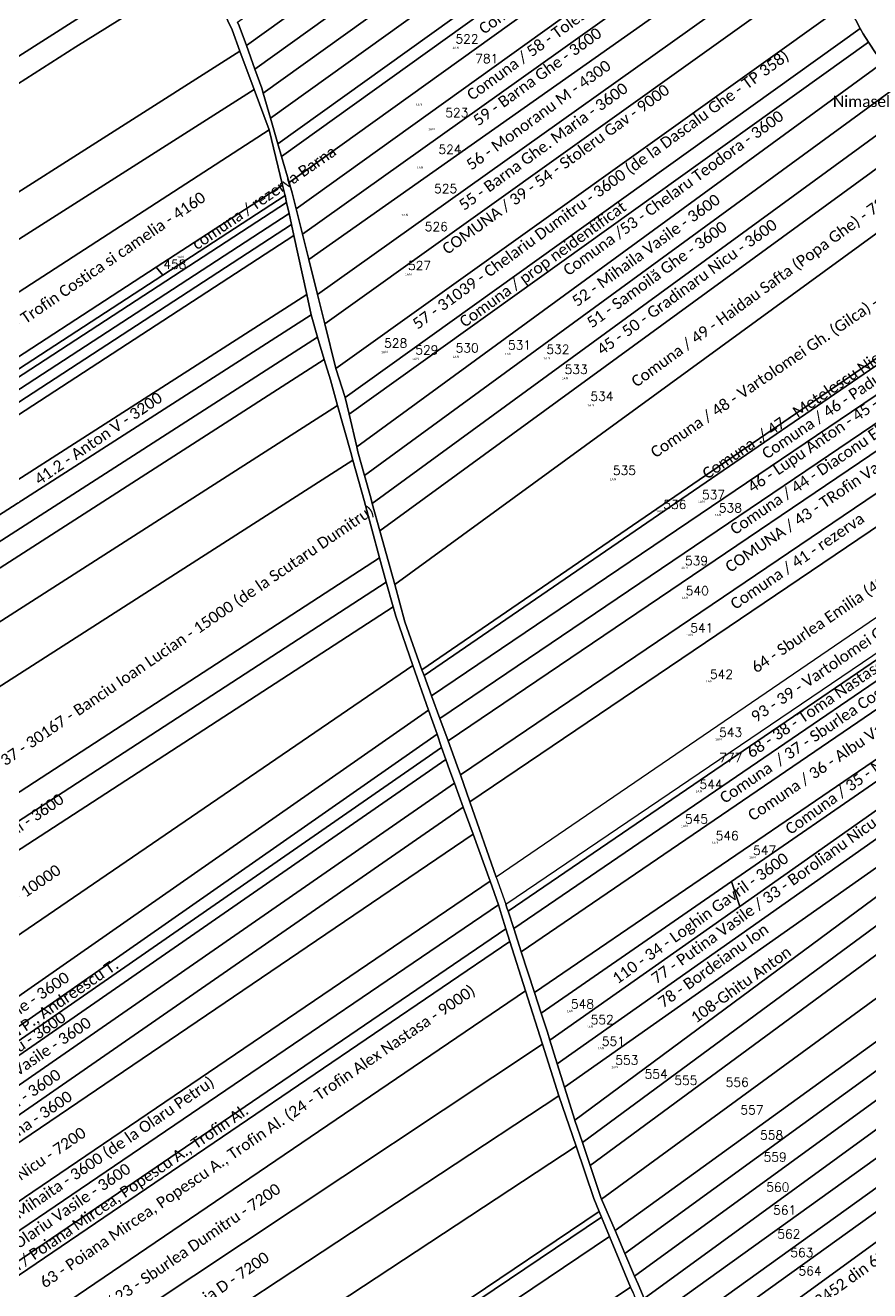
# Model space of a CAD drawing. Extents: x 612848 to 614465, y 646291 to 648325.
# Drawn here: x 613391 to 613767, y 646751 to 647315 of the extents above; entities that cross this region are included whole.
import ezdxf

# ---------------------------------------------------------------- set-up
doc = ezdxf.new("R2010")
doc.units = 0
doc.header["$LTSCALE"] = 0.5
doc.header["$MEASUREMENT"] = 0
for name, color, linetype in [('_CAT_FOL', 7, 'CONTINUOUS'), ('_IMPREJMUIT', 150, 'CONTINUOUS'), ('_NR_PARCELA', 50, 'CONTINUOUS'), ('_PARCELA_NOU_feb2025', 50, 'CONTINUOUS'), ('_TEXTE', 255, 'CONTINUOUS')]:
    doc.layers.add(name, color=color, linetype=linetype)
doc.layers.add('_ID', color=176, linetype='CONTINUOUS', lineweight=30)
doc.styles.get("Standard").update_dxf_attribs({"font": 'romans.shx'})
doc.styles.add('texte', font='calibri.ttf')

msp = doc.modelspace()

# ---------------------------------------------------------------- linework, layer by layer
at = {"layer": '_PARCELA_NOU_feb2025'}
for points in [[(613486.19, 647314.54), (613485.48, 647316.09), (613760.44, 647513.3), (613762.39, 647501.56), (613489.38, 647305.74)], [(613489.38, 647305.74), (613762.39, 647501.56), (613763.07, 647488.78), (613493.19, 647295.21)], [(613496.27, 647286.7), (613493.19, 647295.21), (613763.07, 647488.78), (613763.76, 647475.86), (613496.92, 647284.47)], [(613763.87, 647467.18), (613764.15, 647462.58), (613500.17, 647273.24), (613496.92, 647284.47), (613763.76, 647475.86), (613763.78, 647475.44)], [(613503.46, 647261.9), (613500.17, 647273.24), (613764.15, 647462.58), (613764.97, 647449.46)], [(613765.16, 647446.55), (613765.48, 647442.93), (613505.12, 647256.19), (613503.46, 647261.9), (613764.97, 647449.46)], [(613766.14, 647435.58), (613766.87, 647430.04), (613508.45, 647244.69), (613505.12, 647256.19), (613765.48, 647442.93)], [(613509.8, 647240.04), (613508.45, 647244.69), (613766.87, 647430.04), (613768.55, 647417.27), (613511.57, 647232.95)], [(613768.87, 647414.82), (613769.69, 647403.41), (613514.4, 647221.56), (613511.57, 647232.95), (613768.55, 647417.27)], [(613769.45, 647394.71), (613768.5, 647387.46), (613517.22, 647210.26), (613514.4, 647221.56), (613769.69, 647403.41)], [(613121.47, 647123.84), (613120.32, 647130.78), (613120.82, 647135.12), (613134.36, 647167.36), (613135.81, 647176.58), (613135.16, 647184.82), (613130.02, 647201.59), (613429.82, 647395.58), (613452.78, 647373.66), (613465.82, 647350.66), (613230.39, 647200.59), (613192.52, 647162.99), (613128.83, 647109.59)], [(613768.07, 647384.21), (613762.91, 647366.96), (613521.09, 647194.7), (613517.22, 647210.26), (613768.5, 647387.46)], [(613521.09, 647194.7), (613762.91, 647366.96), (613761.72, 647362.99), (613759.31, 647352.47), (613758.76, 647349.2), (613524.36, 647181.56)], [(613469.87, 647340.25), (613413.35, 647305.06), (613338.85, 647257.61), (613236.53, 647191.52), (613192.52, 647162.99), (613230.39, 647200.59), (613465.82, 647350.66)], [(613756.48, 647331.01), (613758.02, 647325.17), (613529.3, 647161.75), (613524.36, 647181.56), (613758.76, 647349.2), (613758.76, 647349.2), (613758.76, 647349.2), (613757.54, 647341.99)], [(613138.51, 647090.87), (613135.37, 647096.94), (613128.83, 647109.59), (613192.52, 647162.99), (613236.53, 647191.52), (613338.85, 647257.61), (613413.35, 647305.06), (613469.87, 647340.25), (613482.98, 647312.74), (613486.49, 647303.24), (613143.57, 647085.08)], [(613759.19, 647320.7), (613763.11, 647313.23), (613533.41, 647148.82), (613529.3, 647161.75), (613758.02, 647325.17)], [(613764.37, 647310.83), (613766.75, 647307.2), (613535.16, 647141.43), (613533.41, 647148.82), (613763.11, 647313.23)], [(613770.17, 647301.99), (613772.89, 647297.87), (613538.62, 647126.79), (613535.16, 647141.43), (613766.75, 647307.2)], [(613155.47, 647071.48), (613143.57, 647085.08), (613486.49, 647303.24), (613492.83, 647286.1)], [(613539.15, 647124.55), (613538.62, 647126.79), (613772.89, 647297.87), (613777.91, 647290.29), (613779.75, 647287.63), (613542.06, 647114.05)], [(613350.75, 647171.83), (613165.52, 647051.98), (613155.47, 647071.48), (613492.83, 647286.1), (613499.6, 647268.14)], [(613783.48, 647282.2), (613787.05, 647277.93), (613545.53, 647101.55), (613544.83, 647104.09), (613542.06, 647114.05), (613779.75, 647287.63)], [(613789.68, 647274.77), (613794.82, 647268.64), (613548.89, 647089.41), (613545.53, 647101.55), (613787.05, 647277.93)], [(613505.46, 647243.5), (613449.2, 647206.91), (613364.18, 647151.62), (613354.67, 647165.94), (613350.75, 647171.83), (613499.6, 647268.14)], [(613804.17, 647255.97), (613808.99, 647250.12), (613555.53, 647065.4), (613548.89, 647089.41), (613794.82, 647268.64), (613796.05, 647267.17)], [(613851.84, 647224.56), (613852.67, 647222.66), (613567.67, 647027.37), (613566.31, 647031.06), (613560.1, 647048.85), (613555.53, 647065.4), (613808.99, 647250.12), (613810.21, 647248.64), (613844.09, 647241.18), (613848, 647232.92)], [(613181.33, 647023.38), (613179.36, 647025.78), (613452.11, 647203.37), (613506.63, 647238.87), (613507.34, 647235.65)], [(613506.54, 647239.31), (613506.63, 647238.87), (613452.11, 647203.37), (613449.2, 647206.91), (613505.46, 647243.5)], [(613181.33, 647023.38), (613507.34, 647235.65), (613508.41, 647230.8), (613184.29, 647019.77)], [(613184.29, 647019.77), (613508.41, 647230.8), (613509.48, 647225.93), (613187.28, 647016.14)], [(613187.28, 647016.14), (613509.48, 647225.93), (613510.56, 647221.03), (613190.28, 647012.49)], [(613853.72, 647220.23), (613568.59, 647024.85), (613567.67, 647027.37), (613852.67, 647222.66)], [(613191.41, 647011.11), (613190.28, 647012.49), (613510.56, 647221.03), (613516.35, 647194.66), (613359.57, 647094.2), (613204.55, 646994.87)], [(613855.44, 647216.3), (613858.25, 647209.44), (613571.92, 647015.8), (613568.59, 647024.85), (613853.72, 647220.23)], [(613176.41, 647029.37), (613364.18, 647151.62), (613449.2, 647206.91), (613452.11, 647203.37), (613179.36, 647025.78)], [(613859.01, 647207.6), (613862.46, 647199.71), (613575.62, 647005.74), (613571.92, 647015.8), (613858.25, 647209.44)], [(613866.37, 647190.76), (613866.68, 647190.03), (613579.31, 646995.69), (613575.62, 647005.74), (613862.46, 647199.71)], [(613518.34, 647185.62), (613365.07, 647087.41), (613359.57, 647094.2), (613516.35, 647194.66)], [(613583.37, 646984.65), (613579.31, 646995.69), (613866.68, 647190.03), (613872.74, 647175.36), (613584.78, 646980.62)], [(613521.08, 647175.75), (613216.54, 646980.05), (613210.05, 646988.07), (613365.07, 647087.41), (613518.34, 647185.62)], [(613217.53, 646978.83), (613216.54, 646980.05), (613521.08, 647175.75), (613524.08, 647165.8), (613222.02, 646971.7)], [(613589.01, 646968.56), (613584.78, 646980.62), (613872.74, 647175.36), (613877.56, 647163.7)], [(613526.87, 647156.6), (613530.04, 647145.29), (613232.65, 646954.82), (613222.02, 646971.7), (613524.08, 647165.8)], [(613886.28, 647134.56), (613887.4, 647130.62), (613600.76, 646935.03), (613589.01, 646968.56), (613877.56, 647163.7), (613880.39, 647156.84), (613881.45, 647153.76), (613883.72, 647143.86)], [(613239.44, 646944.02), (613232.65, 646954.82), (613530.04, 647145.29), (613535.92, 647124.32), (613536.9, 647120.81), (613245.3, 646934.05)], [(613891.35, 647116.88), (613888.92, 647125.24), (613887.4, 647130.62), (613600.76, 646935.03), (613605, 646922.92)], [(613265.5, 646898.65), (613259.77, 646908.97), (613247.28, 646930.83), (613245.3, 646934.05), (613536.9, 647120.81), (613541.9, 647102.9), (613548.75, 647077.36), (613267.64, 646894.76)], [(613891.65, 647115.85), (613891.9, 647114.83), (613606.06, 646919.78), (613605.58, 646921.24), (613605, 646922.92), (613891.35, 647116.88), (613891.35, 647116.88)], [(613608.58, 646912.04), (613606.06, 646919.78), (613891.9, 647114.83), (613893.86, 647106.71)], [(613895.72, 647095.33), (613611.94, 646901.69), (613608.58, 646912.04), (613893.86, 647106.71), (613893.89, 647106.63)], [(613895.72, 647095.33), (613900.27, 647076.15), (613617.86, 646883.5), (613611.94, 646901.69)], [(613272.86, 646885.3), (613267.64, 646894.76), (613548.75, 647077.36), (613551.78, 647066.47)], [(613902.05, 647068.64), (613848.64, 647031.75), (613705.71, 646933.03), (613620.83, 646874.39), (613617.86, 646883.5), (613900.27, 647076.15)], [(613278.12, 646875.76), (613272.86, 646885.3), (613551.78, 647066.47), (613554.83, 647055.5)], [(613624.7, 646862.35), (613709.32, 646921.95), (613851.73, 647022.26), (613904.8, 647059.65), (613907.2, 647052.34), (613908.31, 647049.27), (613627.99, 646851.82)], [(613290.55, 646850.67), (613280.77, 646870.95), (613278.12, 646875.76), (613554.83, 647055.5), (613556, 647051.31), (613563.67, 647029.35), (613293.21, 646844.67)], [(613627.99, 646851.82), (613908.31, 647049.27), (613911.99, 647039.03), (613631.28, 646841.3)], [(613912.89, 647036.51), (613914.16, 647032.76), (613635.85, 646826.68), (613631.28, 646841.3), (613911.99, 647039.03)], [(613635.9, 646826.54), (613635.85, 646826.68), (613914.16, 647032.76), (613917.79, 647021.97), (613639.18, 646816.75)], [(613705.71, 646933.03), (613848.64, 647031.75), (613851.73, 647022.26), (613709.32, 646921.95)], [(613299.8, 646828.01), (613295.54, 646839.46), (613293.21, 646844.67), (613563.67, 647029.35), (613570.63, 647009.43), (613301.79, 646821.87)], [(613920.28, 647013.65), (613920.99, 647011.4), (613642.68, 646806.4), (613639.18, 646816.75), (613917.79, 647021.97), (613918.31, 647020.4)], [(613303.73, 646815.86), (613301.79, 646821.87), (613570.63, 647009.43), (613574.39, 646998.66), (613305.14, 646810.82)], [(613923.23, 647004.24), (613926.03, 646994.9), (613647.73, 646791.5), (613647.46, 646792.13), (613642.68, 646806.4), (613920.99, 647011.4)], [(613305.14, 646810.82), (613574.39, 646998.66), (613576.44, 646992.81), (613306.56, 646805.73)], [(613306.72, 646805.14), (613306.56, 646805.73), (613576.44, 646992.81), (613578.31, 646987.44), (613307.89, 646800)], [(613653.75, 646777.46), (613647.73, 646791.5), (613926.03, 646994.9), (613931.07, 646978.1)], [(613309.62, 646792.44), (613307.89, 646800), (613578.31, 646987.44), (613580.07, 646982.41), (613582.13, 646976.81), (613310.56, 646788.56)], [(613313.28, 646777.35), (613310.56, 646788.56), (613582.13, 646976.81), (613586.05, 646966.15)], [(613658.14, 646767.23), (613653.75, 646777.46), (613931.07, 646978.1), (613934.25, 646967.8)], [(613935.48, 646963.8), (613937.74, 646957.48), (613662.47, 646757.12), (613658.14, 646767.23), (613934.25, 646967.8)], [(613590.44, 646954.19), (613315.64, 646767.65), (613313.28, 646777.35), (613586.05, 646966.15)], [(613939.08, 646953.73), (613941.1, 646946.83), (613666.74, 646747.13), (613664.02, 646753.52), (613662.47, 646757.12), (613937.74, 646957.48)], [(613316.02, 646766.07), (613315.64, 646767.65), (613590.44, 646954.19), (613598.15, 646933.22), (613323.53, 646746.81)], [(613943.5, 646938.67), (613944.65, 646934.93), (613670.57, 646738.11), (613666.74, 646747.13), (613941.1, 646946.83)], [(613946.66, 646928.34), (613947.81, 646924.03), (613821.58, 646833.38), (613821.23, 646833.96), (613818.37, 646831.83), (613818.63, 646831.25), (613674.86, 646728.03), (613674.3, 646729.46), (613670.57, 646738.11), (613944.65, 646934.93)], [(613323.53, 646746.81), (613598.15, 646933.22), (613601.8, 646922.57), (613327.91, 646736.65)], [(613623.61, 646865.83), (613620.83, 646874.39), (613705.71, 646933.03), (613709.32, 646921.95), (613624.7, 646862.35)], [(613603.18, 646918.22), (613605.13, 646911.94), (613332.74, 646726.47), (613327.91, 646736.65), (613601.8, 646922.57)], [(613605.13, 646911.94), (613606.91, 646906.29), (613335.25, 646721.81), (613332.74, 646726.47)], [(613336.17, 646720.1), (613335.25, 646721.81), (613606.91, 646906.29), (613613.84, 646884.34), (613345.15, 646701.88)], [(613348.68, 646694.71), (613345.15, 646701.88), (613613.84, 646884.34), (613621.36, 646860.49), (613354.66, 646683.39)], [(613360.43, 646672.47), (613354.66, 646683.39), (613621.36, 646860.49), (613628.71, 646837.45), (613364.77, 646663.69)], [(613372.6, 646647.81), (613364.77, 646663.69), (613628.71, 646837.45), (613636.37, 646815.07), (613375.33, 646643.22)], [(613674.86, 646728.03), (613818.63, 646831.25), (613822.36, 646823.17), (613678.13, 646719.63)], [(613682.47, 646708.48), (613678.14, 646719.6), (613822.36, 646823.17), (613826.81, 646813.5), (613806.07, 646798.41)], [(613389.01, 646620.17), (613375.33, 646643.22), (613636.37, 646815.07), (613644.37, 646791.66), (613646.74, 646785.94), (613392.82, 646614.8)], [(613682.47, 646708.48), (613806.07, 646798.41), (613816.14, 646777.63), (613690.74, 646687.09)], [(613646.74, 646785.94), (613647.76, 646783.48), (613394.35, 646612.68), (613392.82, 646614.8)], [(613651.35, 646774.81), (613399.72, 646605.21), (613394.35, 646612.68), (613647.76, 646783.48)], [(613412.64, 646587.25), (613399.72, 646605.21), (613651.35, 646774.81), (613660.71, 646752.23), (613413.76, 646585.79)], [(613415.44, 646583.6), (613413.76, 646585.79), (613660.71, 646752.23), (613661.78, 646749.63), (613662.57, 646747.81), (613416.37, 646581.87)]]:
    msp.add_lwpolyline(points, close=True, dxfattribs=at)
for points in [[(613770.17, 647301.99), (613766.75, 647307.2), (613764.37, 647310.83), (613763.11, 647313.23), (613759.19, 647320.7), (613758.02, 647325.17), (613756.48, 647331.01), (613757.54, 647341.99), (613758.76, 647349.2), (613759.31, 647352.47), (613761.72, 647362.99), (613762.91, 647366.96), (613768.07, 647384.21)], [(613661.78, 646749.63), (613660.71, 646752.23), (613651.35, 646774.81), (613647.76, 646783.48), (613646.74, 646785.94), (613644.37, 646791.66), (613636.37, 646815.07), (613628.71, 646837.45), (613621.36, 646860.49), (613613.84, 646884.34), (613606.91, 646906.29), (613605.13, 646911.94), (613603.18, 646918.22), (613601.8, 646922.57), (613598.15, 646933.22), (613590.44, 646954.19), (613586.05, 646966.15), (613582.13, 646976.81), (613580.07, 646982.41), (613578.31, 646987.44), (613576.44, 646992.81), (613574.39, 646998.66), (613570.63, 647009.43), (613563.67, 647029.35), (613556, 647051.31), (613554.83, 647055.5), (613551.78, 647066.47), (613548.75, 647077.36), (613541.9, 647102.9), (613536.9, 647120.81), (613535.92, 647124.32), (613530.04, 647145.29), (613526.87, 647156.6), (613524.08, 647165.8), (613521.08, 647175.75), (613518.34, 647185.62), (613516.35, 647194.66), (613510.56, 647221.03), (613509.48, 647225.93), (613508.41, 647230.8), (613507.34, 647235.65), (613506.63, 647238.87), (613506.54, 647239.31), (613505.46, 647243.5), (613499.6, 647268.14), (613492.83, 647286.1), (613486.49, 647303.24), (613482.98, 647312.74), (613469.87, 647340.25)], [(613485.48, 647316.09), (613486.19, 647314.54), (613489.38, 647305.74), (613493.19, 647295.21), (613496.27, 647286.7), (613496.92, 647284.47), (613500.17, 647273.24), (613503.46, 647261.9), (613505.12, 647256.19), (613508.45, 647244.69), (613509.8, 647240.04), (613511.57, 647232.95), (613514.4, 647221.56), (613517.22, 647210.26), (613521.09, 647194.7), (613524.36, 647181.56), (613529.3, 647161.75), (613533.41, 647148.82), (613535.16, 647141.43), (613538.62, 647126.79), (613539.15, 647124.55), (613542.06, 647114.05), (613544.83, 647104.09), (613545.53, 647101.55), (613548.89, 647089.41), (613555.53, 647065.4), (613560.1, 647048.85), (613566.31, 647031.06), (613567.67, 647027.37), (613568.59, 647024.85), (613571.92, 647015.8), (613575.62, 647005.74), (613579.31, 646995.69), (613583.37, 646984.65), (613584.78, 646980.62), (613589.01, 646968.56), (613600.76, 646935.03), (613605, 646922.92), (613605.58, 646921.24), (613606.06, 646919.78), (613608.58, 646912.04), (613611.94, 646901.69), (613617.86, 646883.5), (613620.83, 646874.39), (613623.61, 646865.83), (613624.7, 646862.35), (613627.99, 646851.82), (613631.28, 646841.3), (613635.85, 646826.68), (613635.9, 646826.54), (613639.18, 646816.75), (613642.68, 646806.4), (613647.46, 646792.13), (613647.73, 646791.5), (613653.75, 646777.46), (613658.14, 646767.23), (613662.47, 646757.12), (613664.02, 646753.52), (613666.74, 646747.13)], [(613678.13, 646719.63), (613822.36, 646823.17), (613678.14, 646719.6)]]:
    msp.add_lwpolyline(points, dxfattribs=at)

# ---------------------------------------------------------------- texts
at = {"layer": '_CAT_FOL', "style": 'texte'}
for p in [(613582.07, 647304.14), (613565.71, 647278.82), (613571.27, 647267.89), (613566.2, 647250.76), (613559.34, 647229.65), (613459.34, 647210.91), (613560.91, 647203.13), (613550.27, 647168.54), (613564.18, 647165.51), (613582.16, 647166.4), (613605.47, 647167.7), (613622.63, 647165.76), (613630.77, 647156.8), (613642.25, 647144.8), (613652.25, 647111.77), (613672.93, 647097.54), (613691.55, 647101.83), (613699.05, 647095.91), (613684.01, 647072.34), (613684.31, 647058.97), (613686.34, 647042.44), (613695.08, 647021.77), (613699.19, 646995.86), (613690.45, 646972.68), (613683.97, 646957.26), (613697.67, 646949.83), (613714.33, 646943.25), (613633.12, 646874.78), (613641.9, 646867.81), (613646.9, 646858.18), (613652.92, 646849.75)]:
    msp.add_text('A', height=1, dxfattribs=at).set_placement(p)
at = {"layer": '_ID', "color": 40, "true_color": 0xf8d731}
for s, p in [('522', (613582.61, 647306.64)), ('781', (613591.39, 647297.87)), ('523', (613578.08, 647273.75)), ('524', (613575.03, 647257.39)), ('525', (613573.09, 647239.92)), ('526', (613568.93, 647223)), ('458', (613452.4, 647206.17)), ('527', (613561.45, 647205.63)), ('528', (613550.81, 647171.04)), ('529', (613564.72, 647168.01)), ('530', (613582.7, 647168.9)), ('531', (613606.01, 647170.2)), ('532', (613623.17, 647168.26)), ('533', (613631.31, 647159.29)), ('534', (613642.79, 647147.3)), ('535', (613652.79, 647114.27)), ('536', (613675.3, 647099.09)), ('537', (613692.51, 647103.49)), ('538', (613700.02, 647097.57)), ('539', (613684.97, 647074)), ('540', (613685.28, 647060.63)), ('541', (613687.31, 647044.1)), ('542', (613696.05, 647023.43)), ('543', (613700.16, 646997.52)), ('777', (613700.18, 646986.25)), ('544', (613691.41, 646974.34)), ('545', (613684.94, 646958.92)), ('546', (613698.63, 646951.49)), ('547', (613715.3, 646944.91)), ('548', (613634.09, 646876.44)), ('552', (613642.87, 646869.47)), ('551', (613647.86, 646859.84)), ('553', (613653.89, 646851.41)), ('554', (613666.96, 646845.2)), ('555', (613680.17, 646842.43)), ('556', (613703.1, 646841.55)), ('557', (613709.66, 646829.21)), ('558', (613718.43, 646818)), ('559', (613720, 646808.2)), ('560', (613721.18, 646794.79)), ('561', (613724.24, 646784.54)), ('562', (613726.09, 646773.9)), ('563', (613731.93, 646765.65)), ('564', (613735.54, 646757.46))]:
    msp.add_text(s, height=4, dxfattribs=at).set_placement(p)
at = {"layer": '_IMPREJMUIT', "style": 'texte'}
for p in [(613583.14, 647304.22), (613566.78, 647278.9), (613572.33, 647267.97), (613567.27, 647250.84), (613560.4, 647229.74), (613460.41, 647210.99), (613561.98, 647203.21), (613551.34, 647168.62), (613565.25, 647165.59), (613583.22, 647166.48), (613606.54, 647167.78), (613623.7, 647165.85), (613631.84, 647156.88), (613643.32, 647144.89), (613653.32, 647111.85), (613692.62, 647101.92), (613673.99, 647097.62), (613700.12, 647095.99), (613685.08, 647072.42), (613685.38, 647059.05), (613687.41, 647042.52), (613696.15, 647021.86), (613700.26, 646995.95), (613691.52, 646972.76), (613685.04, 646957.34), (613698.73, 646949.91), (613715.4, 646943.34), (613634.19, 646874.86), (613642.97, 646867.9), (613647.97, 646858.26), (613653.99, 646849.83)]:
    msp.add_text('N', height=1, dxfattribs=at).set_placement(p)
at = {"layer": '_NR_PARCELA', "style": 'texte'}
for p in [(613581.24, 647304.14), (613564.89, 647278.81), (613570.44, 647267.88), (613565.38, 647250.75), (613558.51, 647229.65), (613458.52, 647210.91), (613560.09, 647203.12), (613549.44, 647168.54), (613563.36, 647165.5), (613581.33, 647166.4), (613604.65, 647167.7), (613621.8, 647165.76), (613629.94, 647156.79), (613641.42, 647144.8), (613651.42, 647111.76), (613672.1, 647097.53), (613690.72, 647101.83), (613698.22, 647095.9), (613683.18, 647072.34), (613683.49, 647058.97), (613685.51, 647042.44), (613694.26, 647021.77), (613698.37, 646995.86), (613689.62, 646972.68), (613683.14, 646957.25), (613696.84, 646949.83), (613713.5, 646943.25), (613632.3, 646874.78), (613641.08, 646867.81), (613646.07, 646858.17), (613652.1, 646849.74)]:
    msp.add_text('1', height=1, dxfattribs=at).set_placement(p)
at = {"layer": '_TEXTE', "style": 'texte'}
for s, rotation, p in [('55 - Munteanu Elena, M. Vasile, M. Ghe, Manoliu Maria, M. Ana -- Acxanei Dana - 2500mp', 34.3835, (613158.76, 647221.24)), ('Comuna / 60 - Popa Teodora - 3600', 36.0849, (613595.35, 647310.45)), ('Comuna / 58 - Tolescu Maria - 3600', 36.0849, (613590.02, 647280.96)), ('59 - Barna Ghe - 3600', 36.0849, (613592.79, 647269.59)), ('57 - 31039 - Chelariu Dumitru - 3600 (de la Dascalu Ghe - TP 358)', 36.0849, (613565.77, 647178.92)), ('56 - Monoranu M - 4300', 36.0849, (613589.74, 647249.9)), ('COMUNA / 39 - 54 - Stoleru Gav - 9000', 36.0849, (613579.06, 647212.28)), ('55 - Barna Ghe. Maria - 3600', 36.0849, (613586.41, 647231.88)), ('Comuna /53 - Chelaru Teodora - 3600', 36.0849, (613632.97, 647202.79)), ('comuna / rezerva Barna', 34.3835, (613467.36, 647214.37)), ('30935 - Trofin Costica si camelia - 4160', 34.3835, (613369.76, 647166.98)), ('52 - Mihaila Vasile - 3600', 36.0849, (613636.87, 647189.04)), ('Comuna / 49 - Haidau Safta (Popa Ghe) - 7200', 36.0849, (613663.34, 647153.14)), ('Comuna / prop neidentificat', 36.0849, (613586.74, 647179.81)), ('51 - Samoilă Ghe - 3600', 36.0849, (613643.48, 647179.51)), ('45 - 50 - Gradinaru Nicu - 3600', 36.0849, (613647.98, 647167.43)), ('Comuna / 48 - Vartolomei Gh. (Gilca) - 14400', 34.3014, (613671.79, 647121.64)), ('Comuna / 46 - Paduraru v. Ghe - 3600', 34.3014, (613721.43, 647121.1)), ('Comuna ./ 47 - Metelescu Nic - 900', 34.3014, (613694.88, 647112.13)), ('46 - Lupu Anton - 45 - Lupu Anica - 3600', 34.3014, (613715.06, 647106.17)), ('COMUNA / 43 - TRofin Vasile + Spataru - 5400', 34.3014, (613705.1, 647070.56)), ('Comuna / 44 - Diaconu Elena - 3600', 34.3014, (613707.25, 647087.34)), ('41.2 - Anton V - 3200', 34.3835, (613397.13, 647109.59)), ('64 - Sburlea Emilia (40 - Cepoi Vasile - 11700)', 34.3014, (613716.73, 647025.74)), ('37 - 30167 - Banciu Ioan Lucian - 15000 (de la Scutaru Dumitru)', 34.3835, (613381.91, 646984.33)), ('Comuna / 41 - rezerva', 34.3014, (613707.39, 647054.03)), ('93 - 39 - Vartolomei Ghe (Sofica) - 5400', 34.3014, (613716.56, 647003.71)), ('Comuna  / 37 - Sburlea Costache - 3600', 34.3014, (613702.63, 646967.58)), ('68 - 38 - Toma Nastase - 2700', 34.3014, (613714.6, 646987.84)), ('Comuna / 35 - Mihaila Constantin - 2800', 35.6935, (613731.99, 646953.69)), ('Comuna / 36 - Albu Vasile - 6300', 34.3014, (613715.18, 646959.8)), ('77 - Putina Vasile / 33 - Borolianu Nicu - 10800', 35.6935, (613672.19, 646887.2)), ('Comuna / 34 - Grigoras Neculai - 3600', 34.3835, (613309.08, 646900.45)), ('110 - 34 - Loghin Gavril - 3600', 35.6935, (613654.83, 646887.09)), ('Com / 33 - Luca Elena - 10000', 34.3835, (613329.68, 646883.81)), ('78 - Bordeianu Ion', 35.6935, (613675.23, 646876.47)), ('108-Ghitu Anton', 35.6935, (613689.82, 646869.63)), ('107 - Savu Maria, Coca P., Andreescu T.', 34.3835, (613330.02, 646824.36)), ('31 - Dragusanu Costache - 3600', 34.3835, (613328.34, 646832.45)), ('63 - Poiana Mircea, Popescu A., Trofin Al. (24 - Trofin Alex Nastasa - 9000)', 34.3835, (613399.56, 646751.56)), ('23 - 30 - Nistor Petru - 3600', 34.3835, (613337.04, 646821.69)), ('29 - Diaconu Vasile - 3600', 34.3835, (613353.15, 646822.64)), ('28 - Poznicu M - 3600', 34.3835, (613350.72, 646807.04)), ('26.1 - Olaru Mihaita - 3600 (de la Olaru Petru) ', 34.3835, (613355.79, 646760.42)), ('27 - Leonte Elena - 3600', 34.3835, (613349.22, 646792.83)), ('Comuna / Poiana Mircea, Popescu A., Trofin Al.', 34.3835, (613367.54, 646745.49)), ('25 - Toma Nicu - 7200', 34.3835, (613361.18, 646780.64)), ('24 - Loghin Anton-3452 din 6300 (de la Pantelimon Vasile)', 35.6935, (613697.47, 646709.33)), ('18 - 26.2 - Olariu Vasile - 3600', 34.3835, (613359.97, 646750.09)), ('Comuna / 23 - Sburlea Dumitru - 7200', 34.3835, (613405.76, 646726.75)), ('Comuna / 22 - Pavaloaia D - 7200', 34.3835, (613413.27, 646704.83))]:
    msp.add_text(s, height=5, rotation=rotation, dxfattribs=at).set_placement(p)
msp.add_text('Nimasel', height=5, dxfattribs=at).set_placement((613750.88, 647278.28))

doc.saveas('drawing.dxf')
